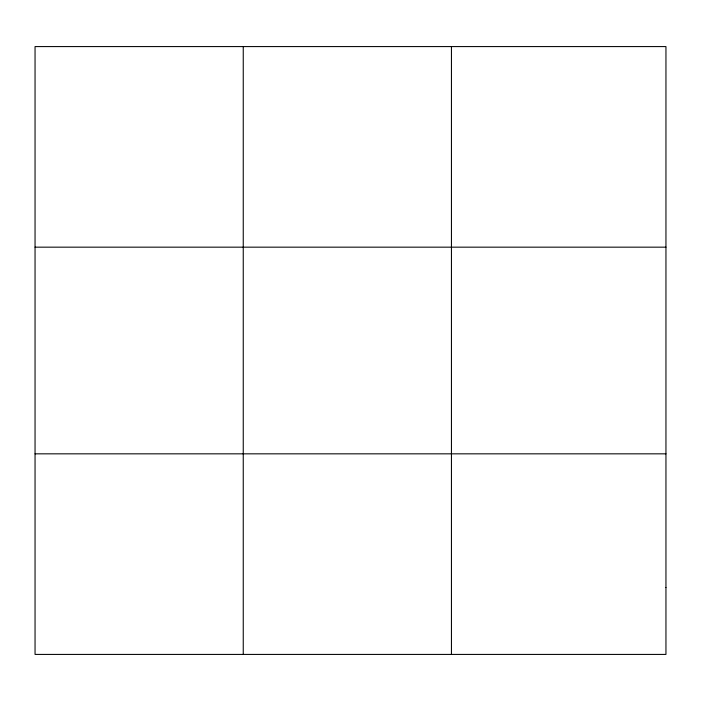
<?xml version="1.0" encoding="UTF-8"?>
<svg xmlns="http://www.w3.org/2000/svg" width="701" height="701" viewBox="0 0 701 701"><rect width="100%" height="100%" fill="white"/><g stroke="black" fill="none" stroke-linecap="round" stroke-linejoin="round"><path stroke-width="1.05" d="M243.247 654.419L243.247 46.581M451.444 654.419L451.444 46.581M35.05 247.164L665.95 247.164M35.05 453.836L665.95 453.836M665.95 587.561L665.95 654.419L35.05 654.419L35.05 46.581L665.95 46.581L665.95 587.561"/></g></svg>
